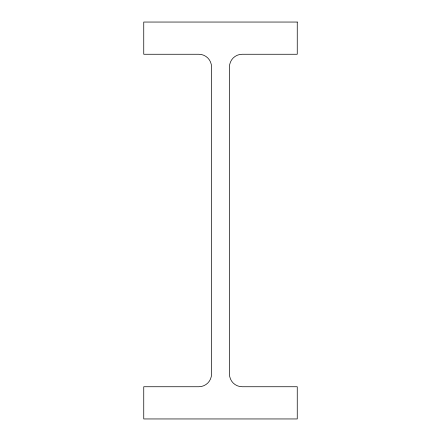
<?xml version="1.0" encoding="UTF-8"?>
<svg xmlns="http://www.w3.org/2000/svg" width="441" height="441" viewBox="0 0 441 441"><rect width="100%" height="100%" fill="white"/><g stroke="black" fill="none" stroke-linecap="round" stroke-linejoin="round"><path stroke-width="0.66" d="M297.251 22.05L143.749 22.05L143.749 54.26L198.819 54.26A12.717 12.717 0 0 1 211.537 66.977L211.537 374.023A12.717 12.717 0 0 1 198.819 386.74L143.749 386.74L143.749 418.95L297.251 418.95L297.251 386.74L242.181 386.74A12.717 12.717 0 0 1 229.463 374.023L229.463 66.977A12.717 12.717 0 0 1 242.181 54.26L297.251 54.26L297.251 22.05"/></g></svg>
